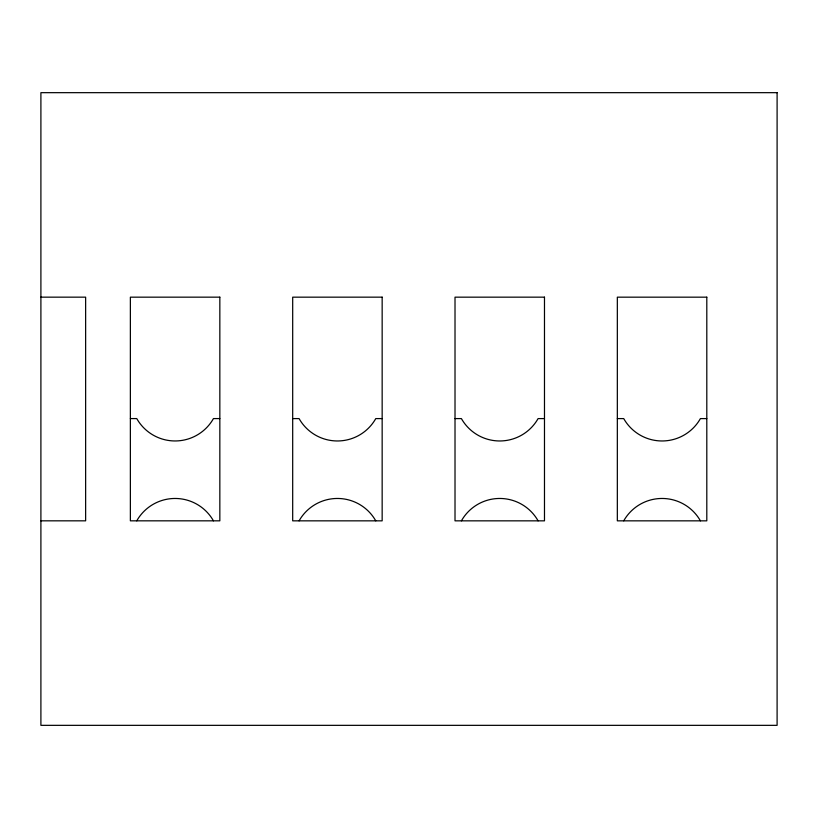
<?xml version="1.0" encoding="UTF-8"?>
<svg xmlns="http://www.w3.org/2000/svg" width="818" height="818" viewBox="0 0 818 818"><rect width="100%" height="100%" fill="white"/><g stroke="black" fill="none" stroke-linecap="round" stroke-linejoin="round"><path stroke-width="1.23" d="M40.9 297.159L85.634 297.159L85.634 520.831L40.9 520.831M130.369 418.581L136.759 418.581A44.039 44.039 0 0 0 213.447 418.581L219.838 418.581M292.691 418.591L299.081 418.591A44.039 44.039 0 0 0 375.769 418.591L382.159 418.591M455.012 418.591L461.403 418.591A44.039 44.039 0 0 0 538.091 418.591L544.481 418.591M617.334 418.591L623.725 418.591A44.039 44.039 0 0 0 700.413 418.591L706.803 418.591M623.725 520.841A44.039 44.039 0 0 1 700.413 520.841M461.403 520.841A44.039 44.039 0 0 1 538.091 520.841M299.081 520.841A44.039 44.039 0 0 1 375.769 520.841M136.759 520.841A44.039 44.039 0 0 1 213.447 520.841M777.1 92.669L40.9 92.669L40.9 725.341L777.1 725.341L777.1 92.669M219.838 297.159L130.369 297.169L130.369 520.831L219.838 520.831L219.838 297.159M382.159 297.159L292.691 297.169L292.691 520.841L382.159 520.841L382.159 297.159M544.481 297.159L455.012 297.169L455.012 520.841L544.481 520.841L544.481 297.169M706.803 297.169L617.334 297.169L617.334 520.841L706.803 520.841L706.803 297.169"/></g></svg>
